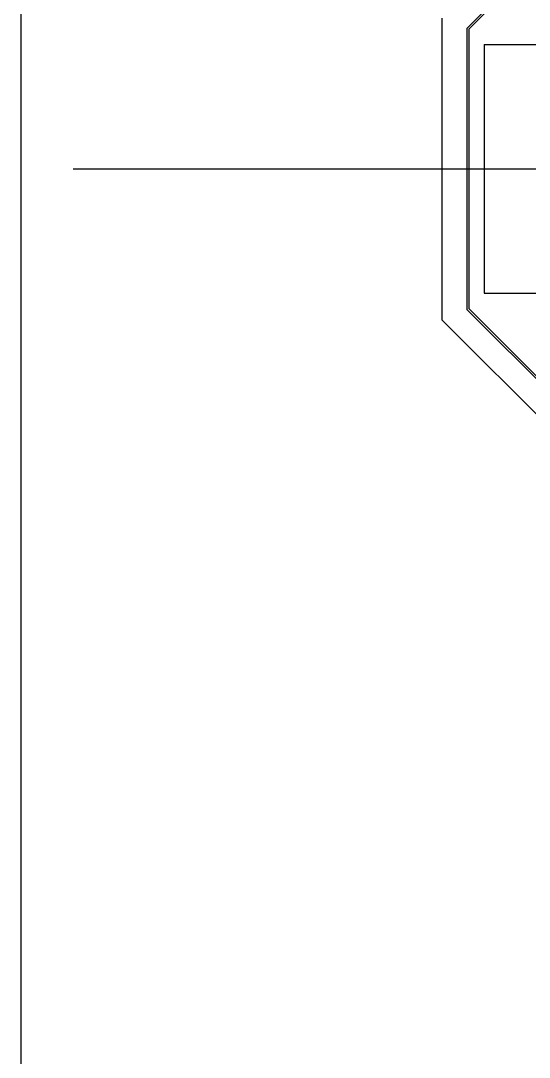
# Model space of a CAD drawing. Header units: metres. Extents: x 0 to 201, y 0 to 136.
# Drawn here: x 0 to 24.5, y 37.1 to 87.2 of the extents above; entities that cross this region are included whole.
import ezdxf

# ---------------------------------------------------------------- set-up
doc = ezdxf.new("R2010")
doc.units = ezdxf.units.M

msp = doc.modelspace()

# ---------------------------------------------------------------- linework, layer by layer
for p, q in [((21.53, 86.8), (29.78, 95.05)), ((21.62, 86.77), (29.87, 95.02)), ((20.33, 87.3), (20.33, 72.73)), ((21.53, 86.8), (21.53, 73.23)), ((21.62, 86.77), (21.62, 73.27)), ((22.37, 86.02), (34.37, 86.02)), ((22.37, 86.02), (22.37, 74.02)), ((2.53, 80.02), (78.8, 80.02)), ((22.37, 74.02), (34.37, 74.02)), ((21.53, 73.23), (29.78, 64.98)), ((21.62, 73.27), (29.87, 65.02)), ((20.33, 72.73), (28.58, 64.48))]:
    msp.add_line(p, q)
msp.add_lwpolyline([(0, 0), (193.05, 0), (193.05, 136.5), (0, 136.5), (0, 0)])

doc.saveas('drawing.dxf')
